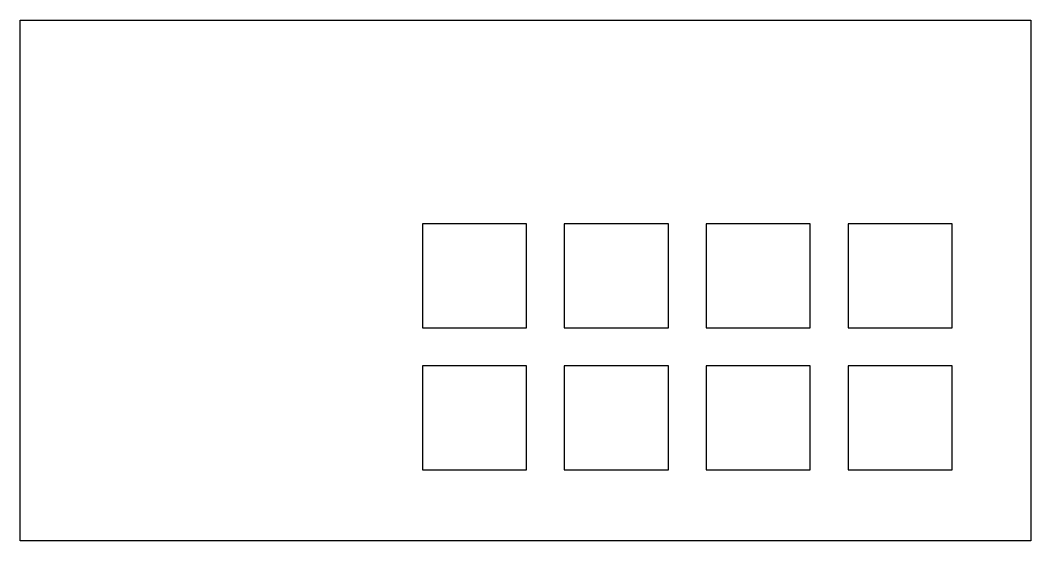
# Model space of a CAD drawing. Header units: millimetres. Extents: x -120 to -13, y -35 to 20.
import ezdxf

# ---------------------------------------------------------------- set-up
doc = ezdxf.new("R2010")
doc.units = ezdxf.units.MM
doc.layers.get('0').update_dxf_attribs({"linetype": 'CONTINUOUS'})

msp = doc.modelspace()

# ---------------------------------------------------------------- linework, layer by layer
for points in [[(-13.2, 20), (-13.2, -35), (-120, -35), (-120, 20)], [(-77.5, -12.5), (-66.5, -12.5), (-66.5, -1.5), (-77.5, -1.5)], [(-62.5, -12.5), (-51.5, -12.5), (-51.5, -1.5), (-62.5, -1.5)], [(-47.5, -12.5), (-36.5, -12.5), (-36.5, -1.5), (-47.5, -1.5)], [(-32.5, -1.5), (-32.5, -12.5), (-21.5, -12.5), (-21.5, -1.5)], [(-77.5, -16.5), (-77.5, -27.5), (-66.5, -27.5), (-66.5, -16.5)], [(-62.5, -27.5), (-51.5, -27.5), (-51.5, -16.5), (-62.5, -16.5)], [(-47.5, -27.5), (-36.5, -27.5), (-36.5, -16.5), (-47.5, -16.5)], [(-32.5, -16.5), (-32.5, -27.5), (-21.5, -27.5), (-21.5, -16.5)]]:
    msp.add_lwpolyline(points, close=True)

doc.saveas('drawing.dxf')
